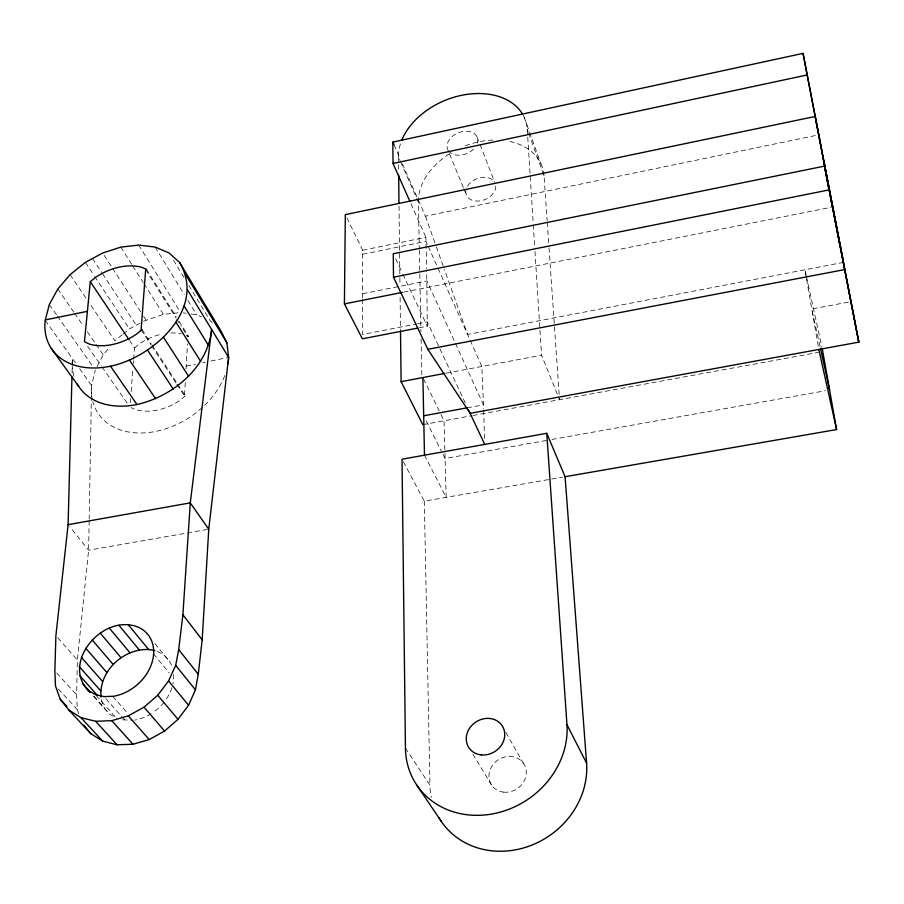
<?xml version="1.0" encoding="UTF-8"?>
<svg xmlns="http://www.w3.org/2000/svg" width="904" height="904" viewBox="0 0 904 904"><rect width="100%" height="100%" fill="white"/><g stroke="black" fill="none" stroke-linecap="round" stroke-linejoin="round"><path stroke-width="0.68" stroke-dasharray="4.52 3.39" d="M419.027 327.836L427.321 326.22L426.643 270.013M362.538 299.36L362.425 334.491L416.269 324.016M362.538 297.958L362.685 250.238L345.927 215.864M89.157 520.647L88.615 550.208L77.371 660.01L76.625 694.848L77.337 709.651L78.784 713.618M89.18 519.235L91.372 398.167M91.394 396.754L91.598 385.488L95.282 369.996M72.071 372.663L72.433 358.594A75.36 53.641 -32.6 0 0 72.184 364.12M177.76 384.234L185.365 395.85L184.495 396.031L185.275 382.415M186.043 368.809L187.467 343.791M130.266 402.811L130.594 398.596M131.136 391.556L132.877 369.047M133.317 363.419L133.532 360.606M133.645 359.204L134.515 347.938L129.86 340.966M97.112 366.482L103.225 354.763L109.486 347.238M185.365 395.85L179.941 400.359A48.104 34.736 -32.7 0 1 134.843 409.444L131.159 407.636M134.515 347.938L139.815 343.61A48.104 34.736 -32.7 0 1 162.076 334.062M122.142 334.842L114.864 340.774L88.174 301.326M123.181 333.994L129.419 328.909L142.323 321.88M143.533 321.225L163.398 314.332L178.009 312.829M179.094 321.304L188.71 336.638L187.862 336.819L181.941 327.384M402.382 163.816L425.434 216.203L818.9 134.832M362.685 250.238L425.908 237.323L426.62 268.646M362.673 254.284L425.999 241.368L427.705 245.199M186.201 366.086L195.772 364.12M202.62 362.719L205.355 362.154M210.835 361.035L228.622 357.374M362.549 293.743L426.891 280.929L454.893 342.232M403.76 292.128L831.081 207.321M417.648 323.745L427.321 321.869L465.955 404.461M843.601 262.363L467.594 334.469L437.965 268.149M446.203 373.16L541.564 355.227L559.519 399.681L548.818 244.894M848.37 302.128L811.769 308.998L820.256 347.43M467.176 407.817L483.482 404.822L481.832 366.459L467.594 334.469L444.384 269.358M422.801 424.654L471.526 415.75M472.905 415.501L818.73 352.334M546.423 440.44L445.073 458.497L441.932 452.226M551.971 439.457L825.476 390.731M207.378 529.462L88.615 550.208L69.811 526.783M403.331 461.684L424.315 501.166L562.311 477.199M122.695 719.855L132.492 720.183M183.331 312.92L185.987 313.281M191.309 314.016L196.631 314.739L201.592 316.931M186.247 335.531L188.71 336.638M93.575 696.317L109.384 713.934L116.548 718.352M212.316 322.671L210.248 320.762L188.608 285.088M58.319 688.995L77.337 709.651M56.749 673.017L76.625 694.848M93.903 696.125L109.384 713.934M96.174 695.571L115.622 717.313M105.836 698.702L120.56 715.279M121.475 716.318L125.159 720.454M57.766 637.828L77.371 660.01M112.695 696.272L128.232 713.911M153.623 653.897L169.308 673.084M154.946 643.546L169.726 661.807M45.2 320.355L76.433 364.199M79.62 368.685L91.598 385.488A74.015 53.46 -32.8 0 0 92.231 398.946M49.302 304.569L56.568 314.908M57.37 316.05L92.863 366.561M87.631 346.322L101.203 365.792M102.005 366.945L128.345 404.743M57.811 288.997L73.744 312.072M74.546 313.225L83.304 325.926M87.292 331.689L95.259 343.226M96.05 344.379L103.225 354.763M70.116 274.635L87.383 300.162M405.444 748.184L429.942 785.124A81.01 72.501 -34.2 0 0 431.287 797.441M85.383 262.397L93.88 275.234M94.649 276.398L129.419 328.909M92.536 258.51L101.745 272.545M102.514 273.72L136.278 325.169M142.03 329.621L151.16 343.565M151.917 344.729L177.003 383.07M141.126 329.813L151.013 344.91M151.782 346.074L176.122 383.251M176.89 384.415L184.495 396.031M104.152 255.38L111.757 267.109M112.514 268.285L140.629 311.688M143.668 316.389L145.951 319.903M120.774 247.131L131.995 264.815M132.741 265.991L143.205 282.5M143.951 283.675L163.398 314.332M145.668 269.607L176.009 317.948M176.755 319.135L181.195 326.208M146.55 269.415L176.133 316.592M138.662 245.086L179.195 310.196M155.138 247.063L184.258 294.557M187.896 300.49L196.631 314.739M173.444 260.126L184.269 277.957M472.792 754.072L491.799 785.373M505.924 732.477L523.292 763.1M424.484 455.187L446.169 497.369L444.033 420.767L439.807 412.122M426.202 420.823L441.299 450.96M423.513 378.776L439.208 410.891M395.669 258.849L402.257 272.895M402.868 274.172L427.321 326.22M455.48 343.509L483.482 404.822L483.617 408.913M428.281 246.476L437.4 266.872M410.924 203.66L425.908 237.323M393.952 144.651L400.133 158.708M400.427 143.928A66.953 47.155 -22.4 0 0 398.438 156.878L400.099 160.652M400.653 161.906L416.168 197.128M416.721 198.383L418.382 202.157L419.298 248.623M463.323 187.501L447.672 149.352A15.944 11.221 -22.4 0 1 461.944 131.656A15.944 11.221 -22.4 0 1 477.335 143.001M463.842 188.778L466.453 195.14M477.063 137.001L479.572 143.42M480.069 144.696L494.59 181.873M101.191 699.651L104.152 707.549M522.941 114.785A66.953 47.155 -22.4 0 1 527.235 129.261L528.173 131.86M528.637 133.148L544.05 175.941L547.157 220.971M524.196 117.226L540.987 163.974M425.434 216.203L435.852 245.436M436.327 246.769L443.909 268.025M806.131 275.245L804.933 269.787L806.345 277.901M806.436 276.601L821.985 347.486M806.583 279.257L818.595 348.108M547.259 222.373L548.717 243.481M527.247 129.261L533.202 223.299M533.292 224.7L534.626 245.752M534.976 251.368L541.564 355.227M483.651 410.28L484.555 438.948M419.332 250.035L419.784 272.567M419.806 273.98L420.948 331.712M421.094 338.751L421.818 375.363M424.315 501.166L429.942 785.124M398.438 156.878L398.596 169.523M399.026 206.044L399.851 276.285M399.873 277.686L399.952 284.715M400.099 297.359L400.483 329.666M418.371 202.157A65.178 46.963 -22.3 0 1 451.582 152.471M465.311 145.815A65.178 46.963 -22.3 0 1 494.646 140.03M509.867 141.476A65.178 46.963 -22.3 0 1 544.05 175.941M495.754 186.021A15.526 11.176 -22.3 0 1 479.357 200.993A15.526 11.176 -22.3 0 1 466.215 189.196M467.583 186.122A15.526 11.176 -22.3 0 1 481.561 177.489A15.526 11.176 -22.3 0 1 494.646 182.292M473.583 149.058A15.944 11.221 -22.4 0 1 449.288 151.815M73.959 376.177A75.36 53.641 -32.6 0 1 72.207 365.487M157.138 651.456A40.16 31.493 -41.7 0 1 172.551 668.192M173.647 674.531A40.16 31.493 -41.7 0 1 172.969 683.74M171.907 687.752A40.16 31.493 -41.7 0 1 164.822 701.244M164.019 702.284A40.16 31.493 -41.7 0 1 153.42 712.239M151.228 713.697A40.16 31.493 -41.7 0 1 134.617 720.104M170.924 332.966A48.104 34.736 -32.7 0 1 181.32 333.813M224.746 375.578A74.015 53.46 -32.8 0 1 203.287 406.574M202.259 407.523A74.015 53.46 -32.8 0 1 92.841 401.602M503.675 792.141A19.289 17.255 -34.2 0 0 525.382 767.1A19.289 17.255 -34.2 0 0 493.765 763.733A19.289 17.255 -34.2 0 0 503.675 792.141"/><path stroke-width="1.36" d="M417.648 328.096L362.414 338.808L344.413 303.902L345.328 214.632L815.227 116.458L832.46 207.05M68.941 710.149L81.01 717.663L95.621 721.279L111.768 720.669L128.3 715.866L144.007 707.177L157.759 695.255L168.562 680.972L175.692 665.378L178.676 649.569L182.89 614.754L190.281 502.873L211.649 329.531C207.547 367.883 172.935 396.302 136.967 404.517L110.514 366.21A77.269 53.833 -32.3 0 1 45.2 320.355L49.302 304.569L57.811 288.997L70.116 274.635L85.383 262.397L102.638 253.03L120.774 247.131L138.662 245.086L155.138 247.063L169.116 252.984L179.647 262.522L220.587 330.299L226.881 342.774L228.622 357.374L208.756 529.224L202.18 639.84L198.27 674.26L195.445 689.865L188.552 705.256L178.02 719.324L164.596 731.042L149.205 739.562L132.99 744.241L117.113 744.783L102.706 741.156L90.784 733.664L68.941 710.149L60.252 699.289L55.472 685.899L54.861 670.937L55.89 635.715L68.105 524.659L71.958 376.889M90.287 281.641L84.445 341.735L89.473 344.119A50.217 34.985 -32.3 0 0 136.323 334.277L142.03 329.621L141.126 329.813L145.668 269.607L146.55 269.415L141.499 267.222A50.217 34.985 -32.3 0 0 95.847 277.166L90.287 281.641L129.08 339.802M110.514 366.21C153.172 357.385 206.869 308.761 179.647 262.522M101.045 697.108C98.536 671.491 123.475 648.258 148.629 649.547A40.16 31.493 -41.7 0 1 154.833 650.677M89.858 692.181C62.116 666.576 95.711 621.523 128.379 624.811L148.629 649.547M409.806 201.163L393.037 163.488L392.833 142.097L803.057 53.381L858.8 342.141L470.125 413.354L427.829 349.294L393.489 277.212L393.274 253.742L824.493 166.121L858.8 342.141L831.364 200.349M393.037 163.488L807.159 74.964L803.057 53.381M45.313 319.903L87.394 311.326M393.489 277.212L829.013 189.919L824.493 166.121M344.413 303.902L402.382 292.399M427.829 349.294L844.539 269.607M400.506 331.067L401.105 381.646L444.836 373.42M423.682 415.795L467.176 407.817M546.75 433.298L402.02 459.209L405.444 748.184A83.744 73.789 -33.4 0 0 489.267 814.447A83.744 73.789 -33.4 0 0 566.977 724.737L546.75 433.298L565.079 476.713L586.583 763.123A81.01 72.501 -34.2 0 1 529.789 845.884A81.01 72.501 -34.2 0 1 438.982 817.736M68.105 524.659L190.281 502.873L208.756 529.224M565.079 476.713L836.595 429.558L822.29 348.854M88.004 690.102L95.248 694.532L103.994 696.634L113.61 696.238A40.974 31.742 -41.2 0 0 152.934 658.971A40.974 31.742 -41.2 0 0 128.379 624.811M60.252 699.289L66.919 706.476M81.01 717.663L102.706 741.156M95.621 721.279L117.113 744.783M111.768 720.669L132.99 744.241M82.727 683.661L90.185 691.978M79.789 675.683L97.462 695.481M79.337 666.711L100.672 690.769M128.3 715.866L149.205 739.562M81.394 657.366L102.627 681.537M85.79 648.27L106.887 672.565M144.007 707.177L164.596 731.042M92.231 640.032L113.158 664.44M100.265 633.173L121.023 657.694M157.759 695.255L178.02 719.324M109.373 628.156L129.95 652.778M118.955 625.308L139.352 649.999M168.562 680.972L188.552 705.256M175.692 665.378L195.445 689.865M83.88 725.053L90.784 733.664M178.676 649.569L198.27 674.26M182.89 614.754L202.18 639.84M51.279 348.402L78.716 386.426M416.665 784.954L441.141 821.182M129.566 360.176L155.578 398.687M147.68 350.3L173.229 389.036M163.522 337.305L188.62 376.29M175.964 322.152L200.654 361.385M184.122 305.97L208.496 345.418M187.512 289.913L228.622 357.374A74.015 53.46 -32.8 0 1 227.955 363.86M185.953 275.098L226.881 342.774M566.989 724.737L586.583 763.123M401.105 381.646L422.801 424.654M484.725 444.406L468.34 409.535M392.833 142.097L393.952 144.651M820.549 348.808L829.635 389.986M818.832 349.452L836.595 429.558M807.159 74.964L840.087 246.17M823.736 160.29L843.601 262.363M422.914 377.544L424.484 455.187M398.653 175.139L398.992 203.23M401.704 140.38A66.953 47.155 -22.4 0 1 460.305 95.598A66.953 47.155 -22.4 0 1 522.241 113.599M136.967 404.517A75.36 53.641 -32.6 0 1 77.258 384.031M481.335 754.908A19.944 17.56 -33.4 0 0 503.867 729.189A19.944 17.56 -33.4 0 0 471.323 725.957A19.944 17.56 -33.4 0 0 481.335 754.908"/></g></svg>
